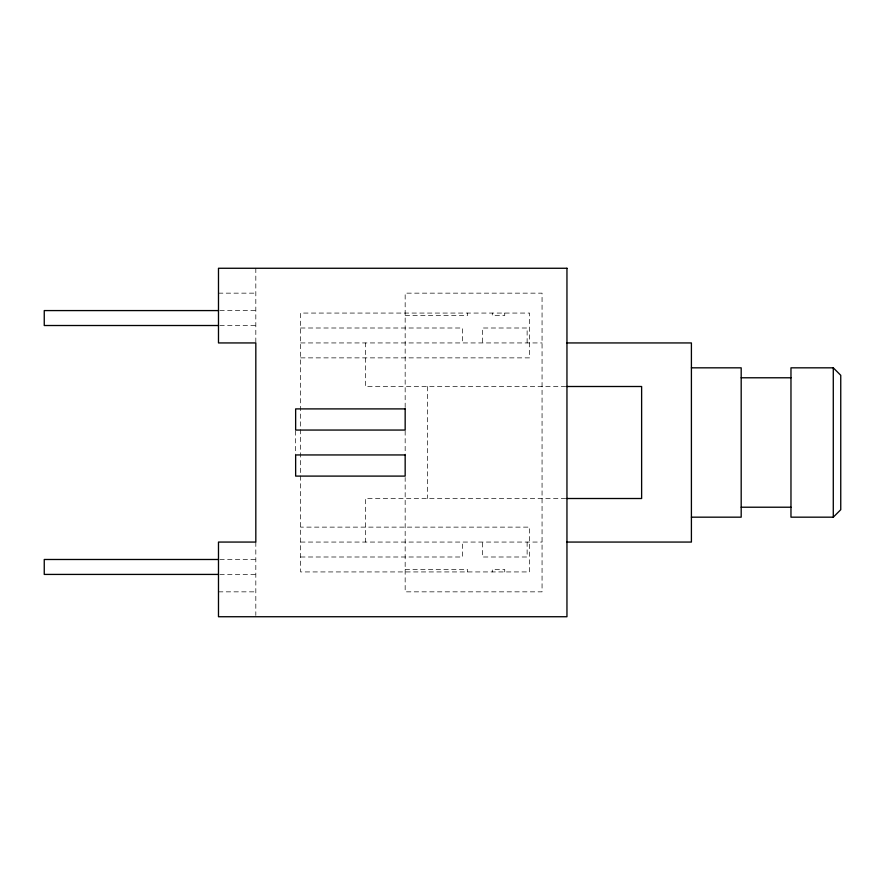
<?xml version="1.0" encoding="UTF-8"?>
<svg xmlns="http://www.w3.org/2000/svg" width="885" height="885" viewBox="0 0 885 885"><rect width="100%" height="100%" fill="white"/><g stroke="black" fill="none" stroke-linecap="round" stroke-linejoin="round"><path stroke-width="0.66" stroke-dasharray="4.42 3.32" d="M218.484 293.156L255.82 293.156M219.867 310.58L255.82 310.58M405.164 315.558L467.391 315.558L467.391 313.069M219.867 325.514L255.82 325.514M300.623 328.003L462.412 328.003L462.412 342.938M300.623 342.938L542.062 342.938M300.623 357.872L529.617 357.872L529.617 313.069L300.623 313.069L300.623 571.931L529.617 571.931L529.617 527.128L300.623 527.128M565.67 386.502L365.339 386.502L365.339 342.938M565.67 498.509L365.339 498.509L365.339 542.062M300.623 542.062L542.062 542.062M300.623 556.997L462.412 556.997L462.412 542.062M219.867 559.486L255.82 559.486M405.164 569.442L467.391 569.442L467.391 571.931M219.867 574.42L255.82 574.42M218.484 591.844L255.82 591.844M527.128 342.938L527.128 328.003L482.325 328.003L482.325 342.938M527.128 542.062L527.128 556.997L482.325 556.997L482.325 542.062M504.727 313.069L504.727 315.558L492.281 315.558L492.281 313.069M504.727 571.931L504.727 569.442L492.281 569.442L492.281 571.931M427.566 386.502L427.566 498.509M405.164 407.52L405.164 293.156L542.062 293.156L542.062 591.844L405.164 591.844L405.164 477.48M405.164 430.807L405.164 454.193M295.645 430.84L295.645 454.945M255.82 268.266L255.82 342.938M255.82 542.062L255.82 615.429"/><path stroke-width="1.33" d="M833.283 517.172L840.75 509.705L840.75 375.295L833.283 367.828L790.969 367.828L790.969 517.172L833.283 517.172L833.283 367.828M218.484 310.58L44.25 310.58L44.25 325.514L218.484 325.514M566.953 342.938L691.406 342.938L691.406 542.062L566.953 542.062M691.406 367.828L741.188 367.828L741.188 517.172L691.406 517.172M741.188 377.784L790.969 377.784M566.953 386.502L641.625 386.502L641.625 498.509L566.953 498.509M741.188 507.216L790.969 507.216M218.484 559.486L44.25 559.486L44.25 574.42L218.484 574.42M566.953 268.266L218.484 268.266L218.484 342.938L255.82 342.938L255.82 542.062L218.484 542.062L218.484 616.734L566.953 616.734L566.953 268.266M405.164 408.903L295.645 408.903L295.645 430.055L405.164 430.055L405.164 408.903M405.164 454.945L295.645 454.945L295.645 476.097L405.164 476.097L405.164 454.945"/></g></svg>
